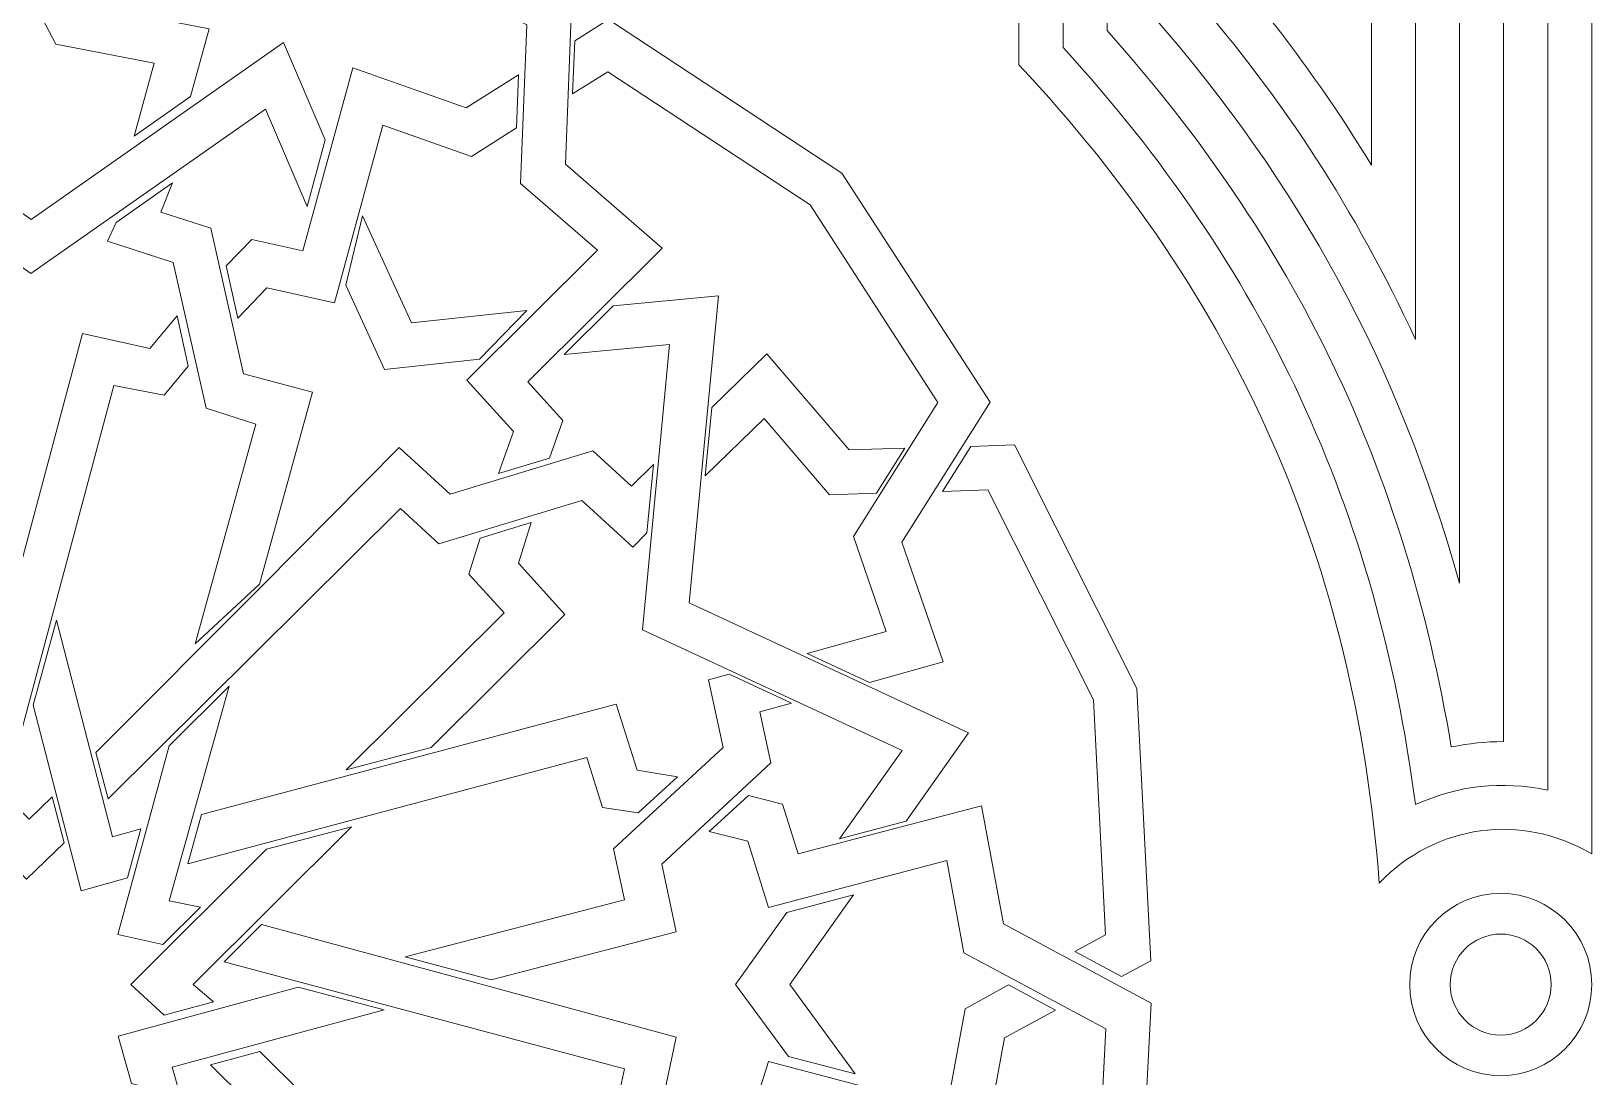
# Model space of a CAD drawing. Header units: millimetres. Extents: x 1081 to 4469, y -666 to 2723.
# Drawn here: x 2778 to 4469, y 928 to 2061 of the extents above; entities that cross this region are included whole.
import ezdxf

# ---------------------------------------------------------------- set-up
doc = ezdxf.new("R2010")
doc.units = ezdxf.units.MM
doc.header["$MEASUREMENT"] = 0
doc.layers.add('Layer 1', color=7, linetype='Continuous')

msp = doc.modelspace()

# ---------------------------------------------------------------- linework, layer by layer
at = {"layer": 'Layer 1', "color": 250, "lineweight": 9}
for points, knots in [([(3908.3671, 2524.1922), (3908.3671, 2524.1922), (3908.3671, 2524.1922), (3908.3671, 2524.1922), (3908.3671, 2524.1922), (3908.3671, 2524.1922), (3874.6006, 2557.9587), (3874.6006, 2557.9587), (3874.6006, 2557.9587), (3874.6006, 2557.9587), (3847.4153, 2531.8037), (3847.4153, 2531.8037), (3847.4153, 2531.8037), (3847.4153, 2531.8037), (3473.4305, 2531.8037), (3473.4305, 2531.8037), (3473.4305, 2531.8037), (3616.0303, 2464.9257), (3728.9354, 2391.8397), (3848.334, 2289.12), (3848.334, 2289.12), (3848.334, 2289.12), (3848.334, 2024.5067), (3848.334, 2024.5067), (3848.334, 2024.5067), (4085.9333, 1771.4428), (4212.4217, 1484.3189), (4238.7849, 1138.198), (4238.7849, 1138.198), (4299.7314, 1202.0044), (4393.2583, 1214.8213), (4469.1235, 1169.7636), (4469.1235, 1169.7636), (4469.1235, 1169.7636), (4469.1235, 2175.3074), (4469.1235, 2175.3074), (4469.1235, 2175.3074), (4469.1235, 2175.3074), (4413.3511, 2231.0799), (4413.3511, 2231.0799), (4413.3511, 2231.0799), (4413.3511, 2231.0799), (4379.5846, 2197.3134), (4379.5846, 2197.3134), (4379.5846, 2197.3134), (4379.5846, 2197.3134), (4421.3705, 2155.5274), (4421.3705, 2155.5274), (4421.3705, 2155.5274), (4421.3705, 2155.5274), (4421.3705, 1238.8137), (4421.3705, 1238.8137), (4421.3705, 1238.8137), (4370.9103, 1249.2723), (4325.056, 1244.2908), (4278.0189, 1223.2401), (4278.0189, 1223.2401), (4235.9986, 1543.5611), (4114.2305, 1805.0182), (3896.087, 2043.3136), (3896.087, 2043.3136), (3896.087, 2043.3136), (3896.087, 2149.7793), (3896.087, 2149.7793), (3896.087, 2149.7793), (3896.087, 2149.7793), (3896.087, 2310.9045), (3896.087, 2310.9045), (3896.087, 2310.9045), (3819.3304, 2378.6914), (3749.5407, 2430.3843), (3662.3251, 2484.0506), (3662.3251, 2484.0506), (3662.3251, 2484.0506), (3867.1952, 2484.0506), (3867.1952, 2484.0506), (3867.1952, 2484.0506), (3867.1952, 2484.0506), (3908.3671, 2524.1922), (3908.3671, 2524.1922)], [0, 0, 0, 0, 0.05, 0.05, 0.05, 0.05, 0.1, 0.1, 0.1, 0.1, 0.15, 0.15, 0.15, 0.15, 0.2, 0.2, 0.2, 0.2, 0.25, 0.25, 0.25, 0.25, 0.3, 0.3, 0.3, 0.3, 0.35, 0.35, 0.35, 0.35, 0.4, 0.4, 0.4, 0.4, 0.45, 0.45, 0.45, 0.45, 0.5, 0.5, 0.5, 0.5, 0.55, 0.55, 0.55, 0.55, 0.6, 0.6, 0.6, 0.6, 0.65, 0.65, 0.65, 0.65, 0.7, 0.7, 0.7, 0.7, 0.75, 0.75, 0.75, 0.75, 0.8, 0.8, 0.8, 0.8, 0.85, 0.85, 0.85, 0.85, 0.9, 0.9, 0.9, 0.9, 0.95, 0.95, 0.95, 0.95, 1, 1, 1, 1]), ([(2752.5041, 2248.1328), (2752.5041, 2248.1328), (2752.5041, 2248.1328), (2752.5041, 2248.1328), (2752.5041, 2248.1328), (2752.5041, 2248.1328), (2457.4879, 2232.9603), (2457.4879, 2232.9603), (2457.4879, 2232.9603), (2457.4879, 2232.9603), (2179.3231, 2093.3604), (2179.3231, 2093.3604), (2179.3231, 2093.3604), (2179.3231, 2093.3604), (2181.7274, 2050.3646), (2181.7274, 2050.3646), (2181.7274, 2050.3646), (2181.7274, 2050.3646), (2230.6875, 2020.0033), (2230.6875, 2020.0033), (2230.6875, 2020.0033), (2230.6875, 2020.0033), (2228.2224, 2064.5748), (2228.2224, 2064.5748), (2228.2224, 2064.5748), (2228.2224, 2064.5748), (2469.9256, 2185.8761), (2469.9256, 2185.8761), (2469.9256, 2185.8761), (2469.9256, 2185.8761), (2724.4375, 2198.9655), (2724.4375, 2198.9655), (2724.4375, 2198.9655), (2724.4375, 2198.9655), (2804.5515, 2046.9537), (2804.5515, 2046.9537), (2804.5515, 2046.9537), (2804.5515, 2046.9537), (2911.1761, 2026.2931), (2911.1761, 2026.2931), (2911.1761, 2026.2931), (2911.1761, 2026.2931), (2889.3572, 1947.2779), (2889.3572, 1947.2779), (2889.3572, 1947.2779), (2889.3572, 1947.2779), (2950.4314, 1990.1112), (2950.4314, 1990.1112), (2950.4314, 1990.1112), (2950.4314, 1990.1112), (2970.7932, 2063.3825), (2970.7932, 2063.3825), (2970.7932, 2063.3825), (2970.7932, 2063.3825), (2836.1191, 2089.4781), (2836.1191, 2089.4781), (2836.1191, 2089.4781), (2836.1191, 2089.4781), (2752.5041, 2248.1328), (2752.5041, 2248.1328)], [0, 0, 0, 0, 0.066666667, 0.066666667, 0.066666667, 0.066666667, 0.133333333, 0.133333333, 0.133333333, 0.133333333, 0.2, 0.2, 0.2, 0.2, 0.266666667, 0.266666667, 0.266666667, 0.266666667, 0.333333333, 0.333333333, 0.333333333, 0.333333333, 0.4, 0.4, 0.4, 0.4, 0.466666667, 0.466666667, 0.466666667, 0.466666667, 0.533333333, 0.533333333, 0.533333333, 0.533333333, 0.6, 0.6, 0.6, 0.6, 0.666666667, 0.666666667, 0.666666667, 0.666666667, 0.733333333, 0.733333333, 0.733333333, 0.733333333, 0.8, 0.8, 0.8, 0.8, 0.866666667, 0.866666667, 0.866666667, 0.866666667, 0.933333333, 0.933333333, 0.933333333, 0.933333333, 1, 1, 1, 1]), ([(3100.6355, 2230.6837), (3100.6355, 2230.6837), (3100.6355, 2230.6837), (3100.6355, 2230.6837), (3100.6355, 2230.6837), (3100.6355, 2230.6837), (2805.734, 2247.9444), (2805.734, 2247.9444), (2805.734, 2247.9444), (2805.734, 2247.9444), (2785.4736, 2206.6777), (2785.4736, 2206.6777), (2785.4736, 2206.6777), (2785.4736, 2206.6777), (2812.3335, 2155.7125), (2812.3335, 2155.7125), (2812.3335, 2155.7125), (2812.3335, 2155.7125), (2833.4519, 2198.5796), (2833.4519, 2198.5796), (2833.4519, 2198.5796), (2833.4519, 2198.5796), (3087.8648, 2183.6887), (3087.8648, 2183.6887), (3087.8648, 2183.6887), (3087.8648, 2183.6887), (3314.8233, 2067.7685), (3314.8233, 2067.7685), (3314.8233, 2067.7685), (3314.8233, 2067.7685), (3308.1981, 1896.0654), (3308.1981, 1896.0654), (3308.1981, 1896.0654), (3308.1981, 1896.0654), (3391.5755, 1823.6728), (3391.5755, 1823.6728), (3391.5755, 1823.6728), (3391.5755, 1823.6728), (3250.0808, 1682.9379), (3250.0808, 1682.9379), (3250.0808, 1682.9379), (3250.0808, 1682.9379), (3300.3729, 1627.3225), (3300.3729, 1627.3225), (3300.3729, 1627.3225), (3300.3729, 1627.3225), (3284.1164, 1581.7499), (3284.1164, 1581.7499), (3284.1164, 1581.7499), (3284.1164, 1581.7499), (3339.3862, 1598.5655), (3339.3862, 1598.5655), (3339.3862, 1598.5655), (3339.3862, 1598.5655), (3354.0795, 1639.128), (3354.0795, 1639.128), (3354.0795, 1639.128), (3354.0795, 1639.128), (3316.0414, 1681.1924), (3316.0414, 1681.1924), (3316.0414, 1681.1924), (3316.0414, 1681.1924), (3461.6781, 1826.047), (3461.6781, 1826.047), (3461.6781, 1826.047), (3461.6781, 1826.047), (3356.7987, 1917.1089), (3356.7987, 1917.1089), (3356.7987, 1917.1089), (3356.7987, 1917.1089), (3363.7133, 2096.3153), (3363.7133, 2096.3153), (3363.7133, 2096.3153), (3363.7133, 2096.3153), (3100.6355, 2230.6837), (3100.6355, 2230.6837)], [0, 0, 0, 0, 0.052631579, 0.052631579, 0.052631579, 0.052631579, 0.105263158, 0.105263158, 0.105263158, 0.105263158, 0.157894737, 0.157894737, 0.157894737, 0.157894737, 0.210526316, 0.210526316, 0.210526316, 0.210526316, 0.263157895, 0.263157895, 0.263157895, 0.263157895, 0.315789474, 0.315789474, 0.315789474, 0.315789474, 0.368421053, 0.368421053, 0.368421053, 0.368421053, 0.421052632, 0.421052632, 0.421052632, 0.421052632, 0.473684211, 0.473684211, 0.473684211, 0.473684211, 0.526315789, 0.526315789, 0.526315789, 0.526315789, 0.578947368, 0.578947368, 0.578947368, 0.578947368, 0.631578947, 0.631578947, 0.631578947, 0.631578947, 0.684210526, 0.684210526, 0.684210526, 0.684210526, 0.736842105, 0.736842105, 0.736842105, 0.736842105, 0.789473684, 0.789473684, 0.789473684, 0.789473684, 0.842105263, 0.842105263, 0.842105263, 0.842105263, 0.894736842, 0.894736842, 0.894736842, 0.894736842, 0.947368421, 0.947368421, 0.947368421, 0.947368421, 1, 1, 1, 1]), ([(3991.5931, 2079.7678), (3991.5931, 2079.7678), (3991.5931, 2079.7678), (3991.5931, 2079.7678), (3991.5931, 2079.7678), (3991.5931, 2079.7678), (3991.5931, 2193.5151), (3991.5931, 2193.5151), (3991.5931, 2193.5151), (3991.5931, 2193.5151), (3943.8401, 2193.5151), (3943.8401, 2193.5151), (3943.8401, 2193.5151), (3943.8401, 2193.5151), (3943.8401, 2061.6242), (3943.8401, 2061.6242), (3943.8401, 2061.6242), (4148.212, 1832.8877), (4265.8854, 1588.1181), (4316.8909, 1285.6504), (4316.8909, 1285.6504), (4336.561, 1289.6995), (4353.5349, 1291.4336), (4373.6175, 1291.4458), (4373.6175, 1291.4458), (4373.6175, 1291.4458), (4373.6175, 2135.7475), (4373.6175, 2135.7475), (4373.6175, 2135.7475), (4373.6175, 2135.7475), (4279.0183, 2230.3466), (4279.0183, 2230.3466), (4279.0183, 2230.3466), (4279.0183, 2230.3466), (4245.2518, 2196.5801), (4245.2518, 2196.5801), (4245.2518, 2196.5801), (4245.2518, 2196.5801), (4325.8644, 2115.9675), (4325.8644, 2115.9675), (4325.8644, 2115.9675), (4325.8644, 2115.9675), (4325.8644, 1463.1465), (4325.8644, 1463.1465), (4325.8644, 1463.1465), (4258.1728, 1702.3778), (4155.1148, 1892.4862), (3991.5931, 2079.7678)], [0, 0, 0, 0, 0.083333333, 0.083333333, 0.083333333, 0.083333333, 0.166666667, 0.166666667, 0.166666667, 0.166666667, 0.25, 0.25, 0.25, 0.25, 0.333333333, 0.333333333, 0.333333333, 0.333333333, 0.416666667, 0.416666667, 0.416666667, 0.416666667, 0.5, 0.5, 0.5, 0.5, 0.583333333, 0.583333333, 0.583333333, 0.583333333, 0.666666667, 0.666666667, 0.666666667, 0.666666667, 0.75, 0.75, 0.75, 0.75, 0.833333333, 0.833333333, 0.833333333, 0.833333333, 0.916666667, 0.916666667, 0.916666667, 0.916666667, 1, 1, 1, 1]), ([(4278.1114, 2101.1076), (4278.1114, 2101.1076), (4278.1114, 2101.1076), (4278.1114, 2101.1076), (4278.1114, 2101.1076), (4278.1114, 2101.1076), (4305.998, 2129.6046), (4305.998, 2129.6046), (4305.998, 2129.6046), (4305.998, 2129.6046), (4272.2315, 2163.3711), (4272.2315, 2163.3711), (4272.2315, 2163.3711), (4272.2315, 2163.3711), (4230.3583, 2120.8875), (4230.3583, 2120.8875), (4230.3583, 2120.8875), (4230.3583, 2120.8875), (4230.3583, 1916.0174), (4230.3583, 1916.0174), (4230.3583, 1916.0174), (4176.692, 2003.2329), (4124.9991, 2073.0227), (4057.2122, 2149.7793), (4057.2122, 2149.7793), (4057.2122, 2149.7793), (3998.6233, 2149.7793), (3998.6233, 2149.7793), (3998.6233, 2149.7793), (3998.6233, 2149.7793), (3998.6233, 2102.0263), (3998.6233, 2102.0263), (3998.6233, 2102.0263), (3998.6233, 2102.0263), (4035.4277, 2102.0263), (4035.4277, 2102.0263), (4035.4277, 2102.0263), (4138.1474, 1982.6277), (4211.2335, 1869.7226), (4278.1114, 1727.1228), (4278.1114, 1727.1228), (4278.1114, 1727.1228), (4278.1114, 2101.1076), (4278.1114, 2101.1076)], [0, 0, 0, 0, 0.090909091, 0.090909091, 0.090909091, 0.090909091, 0.181818182, 0.181818182, 0.181818182, 0.181818182, 0.272727273, 0.272727273, 0.272727273, 0.272727273, 0.363636364, 0.363636364, 0.363636364, 0.363636364, 0.454545455, 0.454545455, 0.454545455, 0.454545455, 0.545454545, 0.545454545, 0.545454545, 0.545454545, 0.636363636, 0.636363636, 0.636363636, 0.636363636, 0.727272727, 0.727272727, 0.727272727, 0.727272727, 0.818181818, 0.818181818, 0.818181818, 0.818181818, 0.909090909, 0.909090909, 0.909090909, 0.909090909, 1, 1, 1, 1]), ([(3403.5505, 2073.5959), (3403.5505, 2073.5959), (3403.5505, 2073.5959), (3403.5505, 2073.5959), (3403.5505, 2073.5959), (3403.5505, 2073.5959), (3366.7925, 2050.7017), (3366.7925, 2050.7017), (3366.7925, 2050.7017), (3366.7925, 2050.7017), (3364.5713, 1993.1346), (3364.5713, 1993.1346), (3364.5713, 1993.1346), (3364.5713, 1993.1346), (3402.8725, 2016.9858), (3402.8725, 2016.9858), (3402.8725, 2016.9858), (3402.8725, 2016.9858), (3621.9221, 1872.8248), (3621.9221, 1872.8248), (3621.9221, 1872.8248), (3621.9221, 1872.8248), (3760.5138, 1658.9556), (3760.5138, 1658.9556), (3760.5138, 1658.9556), (3760.5138, 1658.9556), (3668.9247, 1513.569), (3668.9247, 1513.569), (3668.9247, 1513.569), (3668.9247, 1513.569), (3704.3445, 1410.8991), (3704.3445, 1410.8991), (3704.3445, 1410.8991), (3704.3445, 1410.8991), (3618.7434, 1386.96), (3618.7434, 1386.96), (3618.7434, 1386.96), (3618.7434, 1386.96), (3686.3752, 1355.4848), (3686.3752, 1355.4848), (3686.3752, 1355.4848), (3686.3752, 1355.4848), (3766.2734, 1377.8139), (3766.2734, 1377.8139), (3766.2734, 1377.8139), (3766.2734, 1377.8139), (3721.5358, 1507.4929), (3721.5358, 1507.4929), (3721.5358, 1507.4929), (3721.5358, 1507.4929), (3817.1273, 1659.2329), (3817.1273, 1659.2329), (3817.1273, 1659.2329), (3817.1273, 1659.2329), (3656.4794, 1907.1382), (3656.4794, 1907.1382), (3656.4794, 1907.1382), (3656.4794, 1907.1382), (3403.5505, 2073.5959), (3403.5505, 2073.5959)], [0, 0, 0, 0, 0.066666667, 0.066666667, 0.066666667, 0.066666667, 0.133333333, 0.133333333, 0.133333333, 0.133333333, 0.2, 0.2, 0.2, 0.2, 0.266666667, 0.266666667, 0.266666667, 0.266666667, 0.333333333, 0.333333333, 0.333333333, 0.333333333, 0.4, 0.4, 0.4, 0.4, 0.466666667, 0.466666667, 0.466666667, 0.466666667, 0.533333333, 0.533333333, 0.533333333, 0.533333333, 0.6, 0.6, 0.6, 0.6, 0.666666667, 0.666666667, 0.666666667, 0.666666667, 0.733333333, 0.733333333, 0.733333333, 0.733333333, 0.8, 0.8, 0.8, 0.8, 0.866666667, 0.866666667, 0.866666667, 0.866666667, 0.933333333, 0.933333333, 0.933333333, 0.933333333, 1, 1, 1, 1]), ([(3051.1899, 2048.7289), (3051.1899, 2048.7289), (3051.1899, 2048.7289), (3051.1899, 2048.7289), (3051.1899, 2048.7289), (3051.1899, 2048.7289), (2777.7347, 1856.9465), (2777.7347, 1856.9465), (2777.7347, 1856.9465), (2777.7347, 1856.9465), (2505.6441, 2050.66), (2505.6441, 2050.66), (2505.6441, 2050.66), (2505.6441, 2050.66), (2458.9126, 1949.382), (2458.9126, 1949.382), (2458.9126, 1949.382), (2458.9126, 1949.382), (2478.0258, 1877.2749), (2478.0258, 1877.2749), (2478.0258, 1877.2749), (2478.0258, 1877.2749), (2524.7155, 1978.4633), (2524.7155, 1978.4633), (2524.7155, 1978.4633), (2524.7155, 1978.4633), (2777.5277, 1798.4749), (2777.5277, 1798.4749), (2777.5277, 1798.4749), (2777.5277, 1798.4749), (3031.6079, 1976.669), (3031.6079, 1976.669), (3031.6079, 1976.669), (3031.6079, 1976.669), (3076.7029, 1871.1939), (3076.7029, 1871.1939), (3076.7029, 1871.1939), (3076.7029, 1871.1939), (3096.3261, 1943.164), (3096.3261, 1943.164), (3096.3261, 1943.164), (3096.3261, 1943.164), (3051.1899, 2048.7289), (3051.1899, 2048.7289)], [0, 0, 0, 0, 0.090909091, 0.090909091, 0.090909091, 0.090909091, 0.181818182, 0.181818182, 0.181818182, 0.181818182, 0.272727273, 0.272727273, 0.272727273, 0.272727273, 0.363636364, 0.363636364, 0.363636364, 0.363636364, 0.454545455, 0.454545455, 0.454545455, 0.454545455, 0.545454545, 0.545454545, 0.545454545, 0.545454545, 0.636363636, 0.636363636, 0.636363636, 0.636363636, 0.727272727, 0.727272727, 0.727272727, 0.727272727, 0.818181818, 0.818181818, 0.818181818, 0.818181818, 0.909090909, 0.909090909, 0.909090909, 0.909090909, 1, 1, 1, 1]), ([(3305.971, 2013.8459), (3305.971, 2013.8459), (3305.971, 2013.8459), (3305.971, 2013.8459), (3305.971, 2013.8459), (3305.971, 2013.8459), (3249.2033, 1977.8815), (3249.2033, 1977.8815), (3249.2033, 1977.8815), (3249.2033, 1977.8815), (3126.3271, 2021.2481), (3126.3271, 2021.2481), (3126.3271, 2021.2481), (3126.3271, 2021.2481), (3072.2933, 1823.0733), (3072.2933, 1823.0733), (3072.2933, 1823.0733), (3072.2933, 1823.0733), (3016.9311, 1835.3752), (3016.9311, 1835.3752), (3016.9311, 1835.3752), (3016.9311, 1835.3752), (2989.0915, 1806.6591), (2989.0915, 1806.6591), (2989.0915, 1806.6591), (2989.0915, 1806.6591), (3001.7649, 1750.2952), (3001.7649, 1750.2952), (3001.7649, 1750.2952), (3001.7649, 1750.2952), (3033.189, 1782.8448), (3033.189, 1782.8448), (3033.189, 1782.8448), (3033.189, 1782.8448), (3106.3862, 1766.5797), (3106.3862, 1766.5797), (3106.3862, 1766.5797), (3106.3862, 1766.5797), (3158.8832, 1959.1183), (3158.8832, 1959.1183), (3158.8832, 1959.1183), (3158.8832, 1959.1183), (3254.9068, 1925.2288), (3254.9068, 1925.2288), (3254.9068, 1925.2288), (3254.9068, 1925.2288), (3303.7498, 1956.2788), (3303.7498, 1956.2788), (3303.7498, 1956.2788), (3303.7498, 1956.2788), (3305.971, 2013.8459), (3305.971, 2013.8459)], [0, 0, 0, 0, 0.076923077, 0.076923077, 0.076923077, 0.076923077, 0.153846154, 0.153846154, 0.153846154, 0.153846154, 0.230769231, 0.230769231, 0.230769231, 0.230769231, 0.307692308, 0.307692308, 0.307692308, 0.307692308, 0.384615385, 0.384615385, 0.384615385, 0.384615385, 0.461538462, 0.461538462, 0.461538462, 0.461538462, 0.538461538, 0.538461538, 0.538461538, 0.538461538, 0.615384615, 0.615384615, 0.615384615, 0.615384615, 0.692307692, 0.692307692, 0.692307692, 0.692307692, 0.769230769, 0.769230769, 0.769230769, 0.769230769, 0.846153846, 0.846153846, 0.846153846, 0.846153846, 0.923076923, 0.923076923, 0.923076923, 0.923076923, 1, 1, 1, 1]), ([(3025.3636, 1462.1732), (3025.3636, 1462.1732), (3025.3636, 1462.1732), (3025.3636, 1462.1732), (3025.3636, 1462.1732), (3025.3636, 1462.1732), (3082.7854, 1669.9366), (3082.7854, 1669.9366), (3082.7854, 1669.9366), (3082.7854, 1669.9366), (3007.8841, 1689.7253), (3007.8841, 1689.7253), (3007.8841, 1689.7253), (3007.8841, 1689.7253), (2972.4147, 1847.4725), (2972.4147, 1847.4725), (2972.4147, 1847.4725), (2972.4147, 1847.4725), (2918.4406, 1864.8822), (2918.4406, 1864.8822), (2918.4406, 1864.8822), (2918.4406, 1864.8822), (2930.9303, 1896.6502), (2930.9303, 1896.6502), (2930.9303, 1896.6502), (2930.9303, 1896.6502), (2869.8561, 1853.817), (2869.8561, 1853.817), (2869.8561, 1853.817), (2869.8561, 1853.817), (2860.4443, 1833.4136), (2860.4443, 1833.4136), (2860.4443, 1833.4136), (2860.4443, 1833.4136), (2931.8062, 1810.3952), (2931.8062, 1810.3952), (2931.8062, 1810.3952), (2931.8062, 1810.3952), (2967.2756, 1652.6481), (2967.2756, 1652.6481), (2967.2756, 1652.6481), (2967.2756, 1652.6481), (3021.2497, 1635.2383), (3021.2497, 1635.2383), (3021.2497, 1635.2383), (3021.2497, 1635.2383), (2955.6093, 1397.5684), (2955.6093, 1397.5684), (2955.6093, 1397.5684), (2955.6093, 1397.5684), (3025.3636, 1462.1732), (3025.3636, 1462.1732)], [0, 0, 0, 0, 0.076923077, 0.076923077, 0.076923077, 0.076923077, 0.153846154, 0.153846154, 0.153846154, 0.153846154, 0.230769231, 0.230769231, 0.230769231, 0.230769231, 0.307692308, 0.307692308, 0.307692308, 0.307692308, 0.384615385, 0.384615385, 0.384615385, 0.384615385, 0.461538462, 0.461538462, 0.461538462, 0.461538462, 0.538461538, 0.538461538, 0.538461538, 0.538461538, 0.615384615, 0.615384615, 0.615384615, 0.615384615, 0.692307692, 0.692307692, 0.692307692, 0.692307692, 0.769230769, 0.769230769, 0.769230769, 0.769230769, 0.846153846, 0.846153846, 0.846153846, 0.846153846, 0.923076923, 0.923076923, 0.923076923, 0.923076923, 1, 1, 1, 1]), ([(3136.9177, 1861.0614), (3136.9177, 1861.0614), (3136.9177, 1861.0614), (3136.9177, 1861.0614), (3136.9177, 1861.0614), (3136.9177, 1861.0614), (3118.7995, 1785.7969), (3118.7995, 1785.7969), (3118.7995, 1785.7969), (3118.7995, 1785.7969), (3160.5555, 1694.3884), (3160.5555, 1694.3884), (3160.5555, 1694.3884), (3160.5555, 1694.3884), (3263.7356, 1705.6967), (3263.7356, 1705.6967), (3263.7356, 1705.6967), (3263.7356, 1705.6967), (3314.8314, 1758.4602), (3314.8314, 1758.4602), (3314.8314, 1758.4602), (3314.8314, 1758.4602), (3189.9705, 1744.9228), (3189.9705, 1744.9228), (3189.9705, 1744.9228), (3189.9705, 1744.9228), (3136.9177, 1861.0614), (3136.9177, 1861.0614)], [0, 0, 0, 0, 0.142857143, 0.142857143, 0.142857143, 0.142857143, 0.285714286, 0.285714286, 0.285714286, 0.285714286, 0.428571429, 0.428571429, 0.428571429, 0.428571429, 0.571428571, 0.571428571, 0.571428571, 0.571428571, 0.714285714, 0.714285714, 0.714285714, 0.714285714, 0.857142857, 0.857142857, 0.857142857, 0.857142857, 1, 1, 1, 1]), ([(3522.6808, 1774.2836), (3522.6808, 1774.2836), (3522.6808, 1774.2836), (3522.6808, 1774.2836), (3522.6808, 1774.2836), (3522.6808, 1774.2836), (3408.4264, 1763.3363), (3408.4264, 1763.3363), (3408.4264, 1763.3363), (3408.4264, 1763.3363), (3355.5363, 1710.7303), (3355.5363, 1710.7303), (3355.5363, 1710.7303), (3355.5363, 1710.7303), (3469.6923, 1721.6689), (3469.6923, 1721.6689), (3469.6923, 1721.6689), (3469.6923, 1721.6689), (3440.224, 1412.7329), (3440.224, 1412.7329), (3440.224, 1412.7329), (3440.224, 1412.7329), (3721.5846, 1281.7901), (3721.5846, 1281.7901), (3721.5846, 1281.7901), (3721.5846, 1281.7901), (3653.8438, 1186.152), (3653.8438, 1186.152), (3653.8438, 1186.152), (3653.8438, 1186.152), (3725.9833, 1205.1429), (3725.9833, 1205.1429), (3725.9833, 1205.1429), (3725.9833, 1205.1429), (3793.7813, 1300.8615), (3793.7813, 1300.8615), (3793.7813, 1300.8615), (3793.7813, 1300.8615), (3490.9653, 1441.7895), (3490.9653, 1441.7895), (3490.9653, 1441.7895), (3490.9653, 1441.7895), (3522.6808, 1774.2836), (3522.6808, 1774.2836)], [0, 0, 0, 0, 0.090909091, 0.090909091, 0.090909091, 0.090909091, 0.181818182, 0.181818182, 0.181818182, 0.181818182, 0.272727273, 0.272727273, 0.272727273, 0.272727273, 0.363636364, 0.363636364, 0.363636364, 0.363636364, 0.454545455, 0.454545455, 0.454545455, 0.454545455, 0.545454545, 0.545454545, 0.545454545, 0.545454545, 0.636363636, 0.636363636, 0.636363636, 0.636363636, 0.727272727, 0.727272727, 0.727272727, 0.727272727, 0.818181818, 0.818181818, 0.818181818, 0.818181818, 0.909090909, 0.909090909, 0.909090909, 0.909090909, 1, 1, 1, 1]), ([(2947.7564, 1698.1597), (2947.7564, 1698.1597), (2947.7564, 1698.1597), (2947.7564, 1698.1597), (2947.7564, 1698.1597), (2947.7564, 1698.1597), (2936.0301, 1752.4935), (2936.0301, 1752.4935), (2936.0301, 1752.4935), (2936.0301, 1752.4935), (2906.5013, 1717.2757), (2906.5013, 1717.2757), (2906.5013, 1717.2757), (2906.5013, 1717.2757), (2833.3042, 1733.5408), (2833.3042, 1733.5408), (2833.3042, 1733.5408), (2833.3042, 1733.5408), (2713.0903, 1284.4833), (2713.0903, 1284.4833), (2713.0903, 1284.4833), (2713.0903, 1284.4833), (2751.8363, 1245.0556), (2751.8363, 1245.0556), (2751.8363, 1245.0556), (2751.8363, 1245.0556), (2867.397, 1677.0473), (2867.397, 1677.0473), (2867.397, 1677.0473), (2867.397, 1677.0473), (2921.8121, 1666.7753), (2921.8121, 1666.7753), (2921.8121, 1666.7753), (2921.8121, 1666.7753), (2947.7564, 1698.1597), (2947.7564, 1698.1597)], [0, 0, 0, 0, 0.111111111, 0.111111111, 0.111111111, 0.111111111, 0.222222222, 0.222222222, 0.222222222, 0.222222222, 0.333333333, 0.333333333, 0.333333333, 0.333333333, 0.444444444, 0.444444444, 0.444444444, 0.444444444, 0.555555556, 0.555555556, 0.555555556, 0.555555556, 0.666666667, 0.666666667, 0.666666667, 0.666666667, 0.777777778, 0.777777778, 0.777777778, 0.777777778, 0.888888889, 0.888888889, 0.888888889, 0.888888889, 1, 1, 1, 1]), ([(3575.1272, 1711.6119), (3575.1272, 1711.6119), (3575.1272, 1711.6119), (3575.1272, 1711.6119), (3575.1272, 1711.6119), (3575.1272, 1711.6119), (3515.474, 1653.501), (3515.474, 1653.501), (3515.474, 1653.501), (3515.474, 1653.501), (3508.3906, 1579.2408), (3508.3906, 1579.2408), (3508.3906, 1579.2408), (3508.3906, 1579.2408), (3572.3187, 1641.4555), (3572.3187, 1641.4555), (3572.3187, 1641.4555), (3572.3187, 1641.4555), (3642.9412, 1558.9441), (3642.9412, 1558.9441), (3642.9412, 1558.9441), (3642.9412, 1558.9441), (3693.9436, 1560.6976), (3693.9436, 1560.6976), (3693.9436, 1560.6976), (3693.9436, 1560.6976), (3724.6508, 1609.4415), (3724.6508, 1609.4415), (3724.6508, 1609.4415), (3724.6508, 1609.4415), (3664.3282, 1607.3944), (3664.3282, 1607.3944), (3664.3282, 1607.3944), (3664.3282, 1607.3944), (3575.1272, 1711.6119), (3575.1272, 1711.6119)], [0, 0, 0, 0, 0.111111111, 0.111111111, 0.111111111, 0.111111111, 0.222222222, 0.222222222, 0.222222222, 0.222222222, 0.333333333, 0.333333333, 0.333333333, 0.333333333, 0.444444444, 0.444444444, 0.444444444, 0.444444444, 0.555555556, 0.555555556, 0.555555556, 0.555555556, 0.666666667, 0.666666667, 0.666666667, 0.666666667, 0.777777778, 0.777777778, 0.777777778, 0.777777778, 0.888888889, 0.888888889, 0.888888889, 0.888888889, 1, 1, 1, 1]), ([(3028.012, 1460.1134), (3028.012, 1460.1134), (3028.012, 1460.1134), (3028.012, 1460.1134), (3028.012, 1460.1134), (3028.012, 1460.1134), (2847.9809, 1279.8323), (2847.9809, 1279.8323), (2847.9809, 1279.8323), (2847.9809, 1279.8323), (2861.279, 1229.6629), (2861.279, 1229.6629), (2861.279, 1229.6629), (2861.279, 1229.6629), (3177.9189, 1544.0443), (3177.9189, 1544.0443), (3177.9189, 1544.0443), (3177.9189, 1544.0443), (3219.7129, 1505.7094), (3219.7129, 1505.7094), (3219.7129, 1505.7094), (3219.7129, 1505.7094), (3374.3977, 1552.7717), (3374.3977, 1552.7717), (3374.3977, 1552.7717), (3374.3977, 1552.7717), (3429.6558, 1502.0871), (3429.6558, 1502.0871), (3429.6558, 1502.0871), (3429.6558, 1502.0871), (3445.0093, 1517.4901), (3445.0093, 1517.4901), (3445.0093, 1517.4901), (3445.0093, 1517.4901), (3452.0928, 1591.7503), (3452.0928, 1591.7503), (3452.0928, 1591.7503), (3452.0928, 1591.7503), (3428.3773, 1568.0584), (3428.3773, 1568.0584), (3428.3773, 1568.0584), (3428.3773, 1568.0584), (3386.5832, 1606.3934), (3386.5832, 1606.3934), (3386.5832, 1606.3934), (3386.5832, 1606.3934), (3231.8984, 1559.3311), (3231.8984, 1559.3311), (3231.8984, 1559.3311), (3231.8984, 1559.3311), (3176.6404, 1610.0157), (3176.6404, 1610.0157), (3176.6404, 1610.0157), (3176.6404, 1610.0157), (3028.012, 1460.1134), (3028.012, 1460.1134)], [0, 0, 0, 0, 0.071428571, 0.071428571, 0.071428571, 0.071428571, 0.142857143, 0.142857143, 0.142857143, 0.142857143, 0.214285714, 0.214285714, 0.214285714, 0.214285714, 0.285714286, 0.285714286, 0.285714286, 0.285714286, 0.357142857, 0.357142857, 0.357142857, 0.357142857, 0.428571429, 0.428571429, 0.428571429, 0.428571429, 0.5, 0.5, 0.5, 0.5, 0.571428571, 0.571428571, 0.571428571, 0.571428571, 0.642857143, 0.642857143, 0.642857143, 0.642857143, 0.714285714, 0.714285714, 0.714285714, 0.714285714, 0.785714286, 0.785714286, 0.785714286, 0.785714286, 0.857142857, 0.857142857, 0.857142857, 0.857142857, 0.928571429, 0.928571429, 0.928571429, 0.928571429, 1, 1, 1, 1]), ([(3976.0816, 1349.0177), (3976.0816, 1349.0177), (3976.0816, 1349.0177), (3976.0816, 1349.0177), (3976.0816, 1349.0177), (3976.0816, 1349.0177), (3843.5791, 1613.0403), (3843.5791, 1613.0403), (3843.5791, 1613.0403), (3843.5791, 1613.0403), (3796.2592, 1611.2551), (3796.2592, 1611.2551), (3796.2592, 1611.2551), (3796.2592, 1611.2551), (3765.552, 1562.5112), (3765.552, 1562.5112), (3765.552, 1562.5112), (3765.552, 1562.5112), (3814.6868, 1564.3535), (3814.6868, 1564.3535), (3814.6868, 1564.3535), (3814.6868, 1564.3535), (3928.9974, 1336.58), (3928.9974, 1336.58), (3928.9974, 1336.58), (3928.9974, 1336.58), (3942.0868, 1082.0681), (3942.0868, 1082.0681), (3942.0868, 1082.0681), (3942.0868, 1082.0681), (3908.6941, 1064.1659), (3908.6941, 1064.1659), (3908.6941, 1064.1659), (3908.6941, 1064.1659), (3959.4678, 1036.9459), (3959.4678, 1036.9459), (3959.4678, 1036.9459), (3959.4678, 1036.9459), (3991.2541, 1054.0015), (3991.2541, 1054.0015), (3991.2541, 1054.0015), (3991.2541, 1054.0015), (3976.0816, 1349.0177), (3976.0816, 1349.0177)], [0, 0, 0, 0, 0.090909091, 0.090909091, 0.090909091, 0.090909091, 0.181818182, 0.181818182, 0.181818182, 0.181818182, 0.272727273, 0.272727273, 0.272727273, 0.272727273, 0.363636364, 0.363636364, 0.363636364, 0.363636364, 0.454545455, 0.454545455, 0.454545455, 0.454545455, 0.545454545, 0.545454545, 0.545454545, 0.545454545, 0.636363636, 0.636363636, 0.636363636, 0.636363636, 0.727272727, 0.727272727, 0.727272727, 0.727272727, 0.818181818, 0.818181818, 0.818181818, 0.818181818, 0.909090909, 0.909090909, 0.909090909, 0.909090909, 1, 1, 1, 1]), ([(3305.9233, 1484.7803), (3305.9233, 1484.7803), (3305.9233, 1484.7803), (3305.9233, 1484.7803), (3305.9233, 1484.7803), (3305.9233, 1484.7803), (3319.487, 1528.8065), (3319.487, 1528.8065), (3319.487, 1528.8065), (3319.487, 1528.8065), (3264.2173, 1511.9909), (3264.2173, 1511.9909), (3264.2173, 1511.9909), (3264.2173, 1511.9909), (3252.2167, 1472.9747), (3252.2167, 1472.9747), (3252.2167, 1472.9747), (3252.2167, 1472.9747), (3290.2548, 1430.9103), (3290.2548, 1430.9103), (3290.2548, 1430.9103), (3290.2548, 1430.9103), (3119.2656, 1260.8828), (3119.2656, 1260.8828), (3119.2656, 1260.8828), (3119.2656, 1260.8828), (3211.3547, 1285.1255), (3211.3547, 1285.1255), (3211.3547, 1285.1255), (3211.3547, 1285.1255), (3356.2154, 1429.1648), (3356.2154, 1429.1648), (3356.2154, 1429.1648), (3356.2154, 1429.1648), (3305.9233, 1484.7803), (3305.9233, 1484.7803)], [0, 0, 0, 0, 0.111111111, 0.111111111, 0.111111111, 0.111111111, 0.222222222, 0.222222222, 0.222222222, 0.222222222, 0.333333333, 0.333333333, 0.333333333, 0.333333333, 0.444444444, 0.444444444, 0.444444444, 0.444444444, 0.555555556, 0.555555556, 0.555555556, 0.555555556, 0.666666667, 0.666666667, 0.666666667, 0.666666667, 0.777777778, 0.777777778, 0.777777778, 0.777777778, 0.888888889, 0.888888889, 0.888888889, 0.888888889, 1, 1, 1, 1]), ([(2805.1227, 1422.975), (2805.1227, 1422.975), (2805.1227, 1422.975), (2805.1227, 1422.975), (2805.1227, 1422.975), (2805.1227, 1422.975), (2780.0729, 1331.1022), (2780.0729, 1331.1022), (2780.0729, 1331.1022), (2780.0729, 1331.1022), (2831.9935, 1129.9262), (2831.9935, 1129.9262), (2831.9935, 1129.9262), (2831.9935, 1129.9262), (2882.2899, 1143.9043), (2882.2899, 1143.9043), (2882.2899, 1143.9043), (2882.2899, 1143.9043), (2896.6906, 1197.0754), (2896.6906, 1197.0754), (2896.6906, 1197.0754), (2896.6906, 1197.0754), (2865.9381, 1188.2422), (2865.9381, 1188.2422), (2865.9381, 1188.2422), (2865.9381, 1188.2422), (2805.1227, 1422.975), (2805.1227, 1422.975)], [0, 0, 0, 0, 0.142857143, 0.142857143, 0.142857143, 0.142857143, 0.285714286, 0.285714286, 0.285714286, 0.285714286, 0.428571429, 0.428571429, 0.428571429, 0.428571429, 0.571428571, 0.571428571, 0.571428571, 0.571428571, 0.714285714, 0.714285714, 0.714285714, 0.714285714, 0.857142857, 0.857142857, 0.857142857, 0.857142857, 1, 1, 1, 1]), ([(2800.3447, 1231.7453), (2800.3447, 1231.7453), (2800.3447, 1231.7453), (2800.3447, 1231.7453), (2800.3447, 1231.7453), (2800.3447, 1231.7453), (2775.4362, 1207.6186), (2775.4362, 1207.6186), (2775.4362, 1207.6186), (2775.4362, 1207.6186), (2616.5569, 1364.1107), (2616.5569, 1364.1107), (2616.5569, 1364.1107), (2616.5569, 1364.1107), (2641.0548, 1271.0522), (2641.0548, 1271.0522), (2641.0548, 1271.0522), (2641.0548, 1271.0522), (2772.6541, 1142.3201), (2772.6541, 1142.3201), (2772.6541, 1142.3201), (2772.6541, 1142.3201), (2813.5444, 1181.9475), (2813.5444, 1181.9475), (2813.5444, 1181.9475), (2813.5444, 1181.9475), (2800.3447, 1231.7453), (2800.3447, 1231.7453)], [0, 0, 0, 0, 0.142857143, 0.142857143, 0.142857143, 0.142857143, 0.285714286, 0.285714286, 0.285714286, 0.285714286, 0.428571429, 0.428571429, 0.428571429, 0.428571429, 0.571428571, 0.571428571, 0.571428571, 0.571428571, 0.714285714, 0.714285714, 0.714285714, 0.714285714, 0.857142857, 0.857142857, 0.857142857, 0.857142857, 1, 1, 1, 1]), ([(3461.2221, 1158.8636), (3461.2221, 1158.8636), (3461.2221, 1158.8636), (3461.2221, 1158.8636), (3461.2221, 1158.8636), (3461.2221, 1158.8636), (3579.4162, 1268.4546), (3579.4162, 1268.4546), (3579.4162, 1268.4546), (3579.4162, 1268.4546), (3567.5064, 1323.9025), (3567.5064, 1323.9025), (3567.5064, 1323.9025), (3567.5064, 1323.9025), (3601.7637, 1333.2248), (3601.7637, 1333.2248), (3601.7637, 1333.2248), (3601.7637, 1333.2248), (3534.1319, 1364.7001), (3534.1319, 1364.7001), (3534.1319, 1364.7001), (3534.1319, 1364.7001), (3511.94, 1358.3944), (3511.94, 1358.3944), (3511.94, 1358.3944), (3511.94, 1358.3944), (3527.6865, 1285.084), (3527.6865, 1285.084), (3527.6865, 1285.084), (3527.6865, 1285.084), (3408.8081, 1175.493), (3408.8081, 1175.493), (3408.8081, 1175.493), (3408.8081, 1175.493), (3420.7179, 1120.0451), (3420.7179, 1120.0451), (3420.7179, 1120.0451), (3420.7179, 1120.0451), (3183.1743, 1058.2532), (3183.1743, 1058.2532), (3183.1743, 1058.2532), (3183.1743, 1058.2532), (3276.165, 1033.4998), (3276.165, 1033.4998), (3276.165, 1033.4998), (3276.165, 1033.4998), (3476.9687, 1085.5532), (3476.9687, 1085.5532), (3476.9687, 1085.5532), (3476.9687, 1085.5532), (3461.2221, 1158.8636), (3461.2221, 1158.8636)], [0, 0, 0, 0, 0.076923077, 0.076923077, 0.076923077, 0.076923077, 0.153846154, 0.153846154, 0.153846154, 0.153846154, 0.230769231, 0.230769231, 0.230769231, 0.230769231, 0.307692308, 0.307692308, 0.307692308, 0.307692308, 0.384615385, 0.384615385, 0.384615385, 0.384615385, 0.461538462, 0.461538462, 0.461538462, 0.461538462, 0.538461538, 0.538461538, 0.538461538, 0.538461538, 0.615384615, 0.615384615, 0.615384615, 0.615384615, 0.692307692, 0.692307692, 0.692307692, 0.692307692, 0.769230769, 0.769230769, 0.769230769, 0.769230769, 0.846153846, 0.846153846, 0.846153846, 0.846153846, 0.923076923, 0.923076923, 0.923076923, 0.923076923, 1, 1, 1, 1]), ([(2992.4272, 1351.3995), (2992.4272, 1351.3995), (2992.4272, 1351.3995), (2992.4272, 1351.3995), (2992.4272, 1351.3995), (2992.4272, 1351.3995), (2927.364, 1286.9047), (2927.364, 1286.9047), (2927.364, 1286.9047), (2927.364, 1286.9047), (2871.5651, 1082.5636), (2871.5651, 1082.5636), (2871.5651, 1082.5636), (2871.5651, 1082.5636), (2920.3709, 1071.7354), (2920.3709, 1071.7354), (2920.3709, 1071.7354), (2920.3709, 1071.7354), (2961.1191, 1112.2647), (2961.1191, 1112.2647), (2961.1191, 1112.2647), (2961.1191, 1112.2647), (2927.4816, 1119.1161), (2927.4816, 1119.1161), (2927.4816, 1119.1161), (2927.4816, 1119.1161), (2992.4272, 1351.3995), (2992.4272, 1351.3995)], [0, 0, 0, 0, 0.142857143, 0.142857143, 0.142857143, 0.142857143, 0.285714286, 0.285714286, 0.285714286, 0.285714286, 0.428571429, 0.428571429, 0.428571429, 0.428571429, 0.571428571, 0.571428571, 0.571428571, 0.571428571, 0.714285714, 0.714285714, 0.714285714, 0.714285714, 0.857142857, 0.857142857, 0.857142857, 0.857142857, 1, 1, 1, 1]), ([(3411.8776, 1331.9621), (3411.8776, 1331.9621), (3411.8776, 1331.9621), (3411.8776, 1331.9621), (3411.8776, 1331.9621), (3411.8776, 1331.9621), (2962.4323, 1212.5099), (2962.4323, 1212.5099), (2962.4323, 1212.5099), (2962.4323, 1212.5099), (2947.66, 1159.241), (2947.66, 1159.241), (2947.66, 1159.241), (2947.66, 1159.241), (3379.9992, 1274.19), (3379.9992, 1274.19), (3379.9992, 1274.19), (3379.9992, 1274.19), (3397.0264, 1220.0939), (3397.0264, 1220.0939), (3397.0264, 1220.0939), (3397.0264, 1220.0939), (3435.6556, 1214.3165), (3435.6556, 1214.3165), (3435.6556, 1214.3165), (3435.6556, 1214.3165), (3478.1315, 1253.4739), (3478.1315, 1253.4739), (3478.1315, 1253.4739), (3478.1315, 1253.4739), (3434.3901, 1260.4389), (3434.3901, 1260.4389), (3434.3901, 1260.4389), (3434.3901, 1260.4389), (3411.8776, 1331.9621), (3411.8776, 1331.9621)], [0, 0, 0, 0, 0.111111111, 0.111111111, 0.111111111, 0.111111111, 0.222222222, 0.222222222, 0.222222222, 0.222222222, 0.333333333, 0.333333333, 0.333333333, 0.333333333, 0.444444444, 0.444444444, 0.444444444, 0.444444444, 0.555555556, 0.555555556, 0.555555556, 0.555555556, 0.666666667, 0.666666667, 0.666666667, 0.666666667, 0.777777778, 0.777777778, 0.777777778, 0.777777778, 0.888888889, 0.888888889, 0.888888889, 0.888888889, 1, 1, 1, 1]), ([(3976.0816, 708.0294), (3976.0816, 708.0294), (3976.0816, 708.0294), (3976.0816, 708.0294), (3976.0816, 708.0294), (3976.0816, 708.0294), (3991.5157, 1008.1318), (3991.5157, 1008.1318), (3991.5157, 1008.1318), (3991.5157, 1008.1318), (3831.4324, 1093.9532), (3831.4324, 1093.9532), (3831.4324, 1093.9532), (3831.4324, 1093.9532), (3807.5508, 1222.0504), (3807.5508, 1222.0504), (3807.5508, 1222.0504), (3807.5508, 1222.0504), (3608.9095, 1169.7576), (3608.9095, 1169.7576), (3608.9095, 1169.7576), (3608.9095, 1169.7576), (3591.8823, 1223.8537), (3591.8823, 1223.8537), (3591.8823, 1223.8537), (3591.8823, 1223.8537), (3555.0563, 1233.1452), (3555.0563, 1233.1452), (3555.0563, 1233.1452), (3555.0563, 1233.1452), (3512.5805, 1193.9877), (3512.5805, 1193.9877), (3512.5805, 1193.9877), (3512.5805, 1193.9877), (3554.5185, 1183.5087), (3554.5185, 1183.5087), (3554.5185, 1183.5087), (3554.5185, 1183.5087), (3577.031, 1111.9855), (3577.031, 1111.9855), (3577.031, 1111.9855), (3577.031, 1111.9855), (3770.0229, 1162.7911), (3770.0229, 1162.7911), (3770.0229, 1162.7911), (3770.0229, 1162.7911), (3788.6855, 1062.6875), (3788.6855, 1062.6875), (3788.6855, 1062.6875), (3788.6855, 1062.6875), (3942.3605, 980.3016), (3942.3605, 980.3016), (3942.3605, 980.3016), (3942.3605, 980.3016), (3928.9974, 720.4671), (3928.9974, 720.4671), (3928.9974, 720.4671), (3928.9974, 720.4671), (3814.6868, 492.6936), (3814.6868, 492.6936), (3814.6868, 492.6936), (3814.6868, 492.6936), (3767.9455, 493.3609), (3767.9455, 493.3609), (3767.9455, 493.3609), (3767.9455, 493.3609), (3798.6526, 444.617), (3798.6526, 444.617), (3798.6526, 444.617), (3798.6526, 444.617), (3843.5791, 444.0069), (3843.5791, 444.0069), (3843.5791, 444.0069), (3843.5791, 444.0069), (3976.0816, 708.0294), (3976.0816, 708.0294)], [0, 0, 0, 0, 0.052631579, 0.052631579, 0.052631579, 0.052631579, 0.105263158, 0.105263158, 0.105263158, 0.105263158, 0.157894737, 0.157894737, 0.157894737, 0.157894737, 0.210526316, 0.210526316, 0.210526316, 0.210526316, 0.263157895, 0.263157895, 0.263157895, 0.263157895, 0.315789474, 0.315789474, 0.315789474, 0.315789474, 0.368421053, 0.368421053, 0.368421053, 0.368421053, 0.421052632, 0.421052632, 0.421052632, 0.421052632, 0.473684211, 0.473684211, 0.473684211, 0.473684211, 0.526315789, 0.526315789, 0.526315789, 0.526315789, 0.578947368, 0.578947368, 0.578947368, 0.578947368, 0.631578947, 0.631578947, 0.631578947, 0.631578947, 0.684210526, 0.684210526, 0.684210526, 0.684210526, 0.736842105, 0.736842105, 0.736842105, 0.736842105, 0.789473684, 0.789473684, 0.789473684, 0.789473684, 0.842105263, 0.842105263, 0.842105263, 0.842105263, 0.894736842, 0.894736842, 0.894736842, 0.894736842, 0.947368421, 0.947368421, 0.947368421, 0.947368421, 1, 1, 1, 1]), ([(3124.9895, 1199.1228), (3124.9895, 1199.1228), (3124.9895, 1199.1228), (3124.9895, 1199.1228), (3124.9895, 1199.1228), (3124.9895, 1199.1228), (3032.9004, 1174.8801), (3032.9004, 1174.8801), (3032.9004, 1174.8801), (3032.9004, 1174.8801), (2885.6955, 1028.5236), (2885.6955, 1028.5236), (2885.6955, 1028.5236), (2885.6955, 1028.5236), (2921.7907, 995.3437), (2921.7907, 995.3437), (2921.7907, 995.3437), (2921.7907, 995.3437), (2975.2098, 1009.5635), (2975.2098, 1009.5635), (2975.2098, 1009.5635), (2975.2098, 1009.5635), (2953.411, 1028.5236), (2953.411, 1028.5236), (2953.411, 1028.5236), (2953.411, 1028.5236), (3124.9895, 1199.1228), (3124.9895, 1199.1228)], [0, 0, 0, 0, 0.142857143, 0.142857143, 0.142857143, 0.142857143, 0.285714286, 0.285714286, 0.285714286, 0.285714286, 0.428571429, 0.428571429, 0.428571429, 0.428571429, 0.571428571, 0.571428571, 0.571428571, 0.571428571, 0.714285714, 0.714285714, 0.714285714, 0.714285714, 0.857142857, 0.857142857, 0.857142857, 0.857142857, 1, 1, 1, 1]), ([(3599.8918, 1028.5236), (3599.8918, 1028.5236), (3599.8918, 1028.5236), (3599.8918, 1028.5236), (3599.8918, 1028.5236), (3599.8918, 1028.5236), (3668.9337, 1125.5432), (3668.9337, 1125.5432), (3668.9337, 1125.5432), (3668.9337, 1125.5432), (3596.7943, 1106.5524), (3596.7943, 1106.5524), (3596.7943, 1106.5524), (3596.7943, 1106.5524), (3541.2728, 1028.5236), (3541.2728, 1028.5236), (3541.2728, 1028.5236), (3541.2728, 1028.5236), (3598.6656, 950.4947), (3598.6656, 950.4947), (3598.6656, 950.4947), (3598.6656, 950.4947), (3670.805, 931.5039), (3670.805, 931.5039), (3670.805, 931.5039), (3670.805, 931.5039), (3599.8918, 1028.5236), (3599.8918, 1028.5236)], [0, 0, 0, 0, 0.142857143, 0.142857143, 0.142857143, 0.142857143, 0.285714286, 0.285714286, 0.285714286, 0.285714286, 0.428571429, 0.428571429, 0.428571429, 0.428571429, 0.571428571, 0.571428571, 0.571428571, 0.571428571, 0.714285714, 0.714285714, 0.714285714, 0.714285714, 0.857142857, 0.857142857, 0.857142857, 0.857142857, 1, 1, 1, 1]), ([(4370.4374, 1127.0315), (4370.4374, 1127.0315), (4370.4374, 1127.0315), (4370.4374, 1127.0315), (4370.4374, 1127.0315), (4315.936, 1127.0315), (4271.7539, 1082.8494), (4271.7539, 1028.348), (4271.7539, 1028.348), (4271.7539, 973.8466), (4315.936, 929.6645), (4370.4374, 929.6645), (4370.4374, 929.6645), (4424.9388, 929.6645), (4469.1209, 973.8466), (4469.1209, 1028.348), (4469.1209, 1028.348), (4469.1209, 1082.8494), (4424.9388, 1127.0315), (4370.4374, 1127.0315)], [0, 0, 0, 0, 0.2, 0.2, 0.2, 0.2, 0.4, 0.4, 0.4, 0.4, 0.6, 0.6, 0.6, 0.6, 0.8, 0.8, 0.8, 0.8, 1, 1, 1, 1]), ([(3027.5582, 1093.5734), (3027.5582, 1093.5734), (3027.5582, 1093.5734), (3027.5582, 1093.5734), (3027.5582, 1093.5734), (3027.5582, 1093.5734), (2986.8579, 1053.0917), (2986.8579, 1053.0917), (2986.8579, 1053.0917), (2986.8579, 1053.0917), (3420.7179, 937.002), (3420.7179, 937.002), (3420.7179, 937.002), (3420.7179, 937.002), (3408.8081, 881.5541), (3408.8081, 881.5541), (3408.8081, 881.5541), (3408.8081, 881.5541), (3527.6865, 771.9631), (3527.6865, 771.9631), (3527.6865, 771.9631), (3527.6865, 771.9631), (3511.94, 698.6527), (3511.94, 698.6527), (3511.94, 698.6527), (3511.94, 698.6527), (3532.4128, 694.5709), (3532.4128, 694.5709), (3532.4128, 694.5709), (3532.4128, 694.5709), (3600.0446, 726.0461), (3600.0446, 726.0461), (3600.0446, 726.0461), (3600.0446, 726.0461), (3568.1908, 733.1446), (3568.1908, 733.1446), (3568.1908, 733.1446), (3568.1908, 733.1446), (3580.1005, 788.5925), (3580.1005, 788.5925), (3580.1005, 788.5925), (3580.1005, 788.5925), (3461.2221, 898.1835), (3461.2221, 898.1835), (3461.2221, 898.1835), (3461.2221, 898.1835), (3476.9687, 971.4939), (3476.9687, 971.4939), (3476.9687, 971.4939), (3476.9687, 971.4939), (3027.5582, 1093.5734), (3027.5582, 1093.5734)], [0, 0, 0, 0, 0.076923077, 0.076923077, 0.076923077, 0.076923077, 0.153846154, 0.153846154, 0.153846154, 0.153846154, 0.230769231, 0.230769231, 0.230769231, 0.230769231, 0.307692308, 0.307692308, 0.307692308, 0.307692308, 0.384615385, 0.384615385, 0.384615385, 0.384615385, 0.461538462, 0.461538462, 0.461538462, 0.461538462, 0.538461538, 0.538461538, 0.538461538, 0.538461538, 0.615384615, 0.615384615, 0.615384615, 0.615384615, 0.692307692, 0.692307692, 0.692307692, 0.692307692, 0.769230769, 0.769230769, 0.769230769, 0.769230769, 0.846153846, 0.846153846, 0.846153846, 0.846153846, 0.923076923, 0.923076923, 0.923076923, 0.923076923, 1, 1, 1, 1]), ([(4315.7573, 1028.348), (4315.7573, 1028.348), (4315.7573, 1028.348), (4315.7573, 1028.348), (4315.7573, 1028.348), (4315.7573, 998.1495), (4340.2389, 973.6679), (4370.4374, 973.6679), (4370.4374, 973.6679), (4400.6359, 973.6679), (4425.1175, 998.1495), (4425.1175, 1028.348), (4425.1175, 1028.348), (4425.1175, 1058.5465), (4400.6359, 1083.0281), (4370.4374, 1083.0281), (4370.4374, 1083.0281), (4340.2389, 1083.0281), (4315.7573, 1058.5465), (4315.7573, 1028.348)], [0, 0, 0, 0, 0.2, 0.2, 0.2, 0.2, 0.4, 0.4, 0.4, 0.4, 0.6, 0.6, 0.6, 0.6, 0.8, 0.8, 0.8, 0.8, 1, 1, 1, 1]), ([(3160.1733, 1001.0318), (3160.1733, 1001.0318), (3160.1733, 1001.0318), (3160.1733, 1001.0318), (3160.1733, 1001.0318), (3160.1733, 1001.0318), (3067.1566, 1025.6873), (3067.1566, 1025.6873), (3067.1566, 1025.6873), (3067.1566, 1025.6873), (2872.0757, 972.5983), (2872.0757, 972.5983), (2872.0757, 972.5983), (2872.0757, 972.5983), (2886.473, 921.0085), (2886.473, 921.0085), (2886.473, 921.0085), (2886.473, 921.0085), (2939.7446, 906.9847), (2939.7446, 906.9847), (2939.7446, 906.9847), (2939.7446, 906.9847), (2930.7058, 938.7893), (2930.7058, 938.7893), (2930.7058, 938.7893), (2930.7058, 938.7893), (3160.1733, 1001.0318), (3160.1733, 1001.0318)], [0, 0, 0, 0, 0.142857143, 0.142857143, 0.142857143, 0.142857143, 0.285714286, 0.285714286, 0.285714286, 0.285714286, 0.428571429, 0.428571429, 0.428571429, 0.428571429, 0.571428571, 0.571428571, 0.571428571, 0.571428571, 0.714285714, 0.714285714, 0.714285714, 0.714285714, 0.857142857, 0.857142857, 0.857142857, 0.857142857, 1, 1, 1, 1]), ([(3832.813, 970.4991), (3832.813, 970.4991), (3832.813, 970.4991), (3832.813, 970.4991), (3832.813, 970.4991), (3832.813, 970.4991), (3887.9185, 1000.7296), (3887.9185, 1000.7296), (3887.9185, 1000.7296), (3887.9185, 1000.7296), (3837.1448, 1027.9496), (3837.1448, 1027.9496), (3837.1448, 1027.9496), (3837.1448, 1027.9496), (3790.1042, 1001.9696), (3790.1042, 1001.9696), (3790.1042, 1001.9696), (3790.1042, 1001.9696), (3770.0229, 894.256), (3770.0229, 894.256), (3770.0229, 894.256), (3770.0229, 894.256), (3577.031, 945.0616), (3577.031, 945.0616), (3577.031, 945.0616), (3577.031, 945.0616), (3554.5185, 873.5385), (3554.5185, 873.5385), (3554.5185, 873.5385), (3554.5185, 873.5385), (3510.7526, 864.713), (3510.7526, 864.713), (3510.7526, 864.713), (3510.7526, 864.713), (3553.2285, 825.5556), (3553.2285, 825.5556), (3553.2285, 825.5556), (3553.2285, 825.5556), (3591.8823, 833.1934), (3591.8823, 833.1934), (3591.8823, 833.1934), (3591.8823, 833.1934), (3608.9095, 887.2895), (3608.9095, 887.2895), (3608.9095, 887.2895), (3608.9095, 887.2895), (3807.5508, 834.9967), (3807.5508, 834.9967), (3807.5508, 834.9967), (3807.5508, 834.9967), (3832.813, 970.4991), (3832.813, 970.4991)], [0, 0, 0, 0, 0.076923077, 0.076923077, 0.076923077, 0.076923077, 0.153846154, 0.153846154, 0.153846154, 0.153846154, 0.230769231, 0.230769231, 0.230769231, 0.230769231, 0.307692308, 0.307692308, 0.307692308, 0.307692308, 0.384615385, 0.384615385, 0.384615385, 0.384615385, 0.461538462, 0.461538462, 0.461538462, 0.461538462, 0.538461538, 0.538461538, 0.538461538, 0.538461538, 0.615384615, 0.615384615, 0.615384615, 0.615384615, 0.692307692, 0.692307692, 0.692307692, 0.692307692, 0.769230769, 0.769230769, 0.769230769, 0.769230769, 0.846153846, 0.846153846, 0.846153846, 0.846153846, 0.923076923, 0.923076923, 0.923076923, 0.923076923, 1, 1, 1, 1]), ([(3025.6158, 955.704), (3025.6158, 955.704), (3025.6158, 955.704), (3025.6158, 955.704), (3025.6158, 955.704), (3025.6158, 955.704), (2972.1968, 941.4843), (2972.1968, 941.4843), (2972.1968, 941.4843), (2972.1968, 941.4843), (3290.2548, 626.1368), (3290.2548, 626.1368), (3290.2548, 626.1368), (3290.2548, 626.1368), (3252.2167, 584.0724), (3252.2167, 584.0724), (3252.2167, 584.0724), (3252.2167, 584.0724), (3264.56, 547.5531), (3264.56, 547.5531), (3264.56, 547.5531), (3264.56, 547.5531), (3319.8297, 530.7374), (3319.8297, 530.7374), (3319.8297, 530.7374), (3319.8297, 530.7374), (3305.9233, 572.2669), (3305.9233, 572.2669), (3305.9233, 572.2669), (3305.9233, 572.2669), (3356.2154, 627.8823), (3356.2154, 627.8823), (3356.2154, 627.8823), (3356.2154, 627.8823), (3025.6158, 955.704), (3025.6158, 955.704)], [0, 0, 0, 0, 0.111111111, 0.111111111, 0.111111111, 0.111111111, 0.222222222, 0.222222222, 0.222222222, 0.222222222, 0.333333333, 0.333333333, 0.333333333, 0.333333333, 0.444444444, 0.444444444, 0.444444444, 0.444444444, 0.555555556, 0.555555556, 0.555555556, 0.555555556, 0.666666667, 0.666666667, 0.666666667, 0.666666667, 0.777777778, 0.777777778, 0.777777778, 0.777777778, 0.888888889, 0.888888889, 0.888888889, 0.888888889, 1, 1, 1, 1])]:
    msp.add_open_spline(points, degree=3, knots=knots, dxfattribs=at)

doc.saveas('drawing.dxf')
